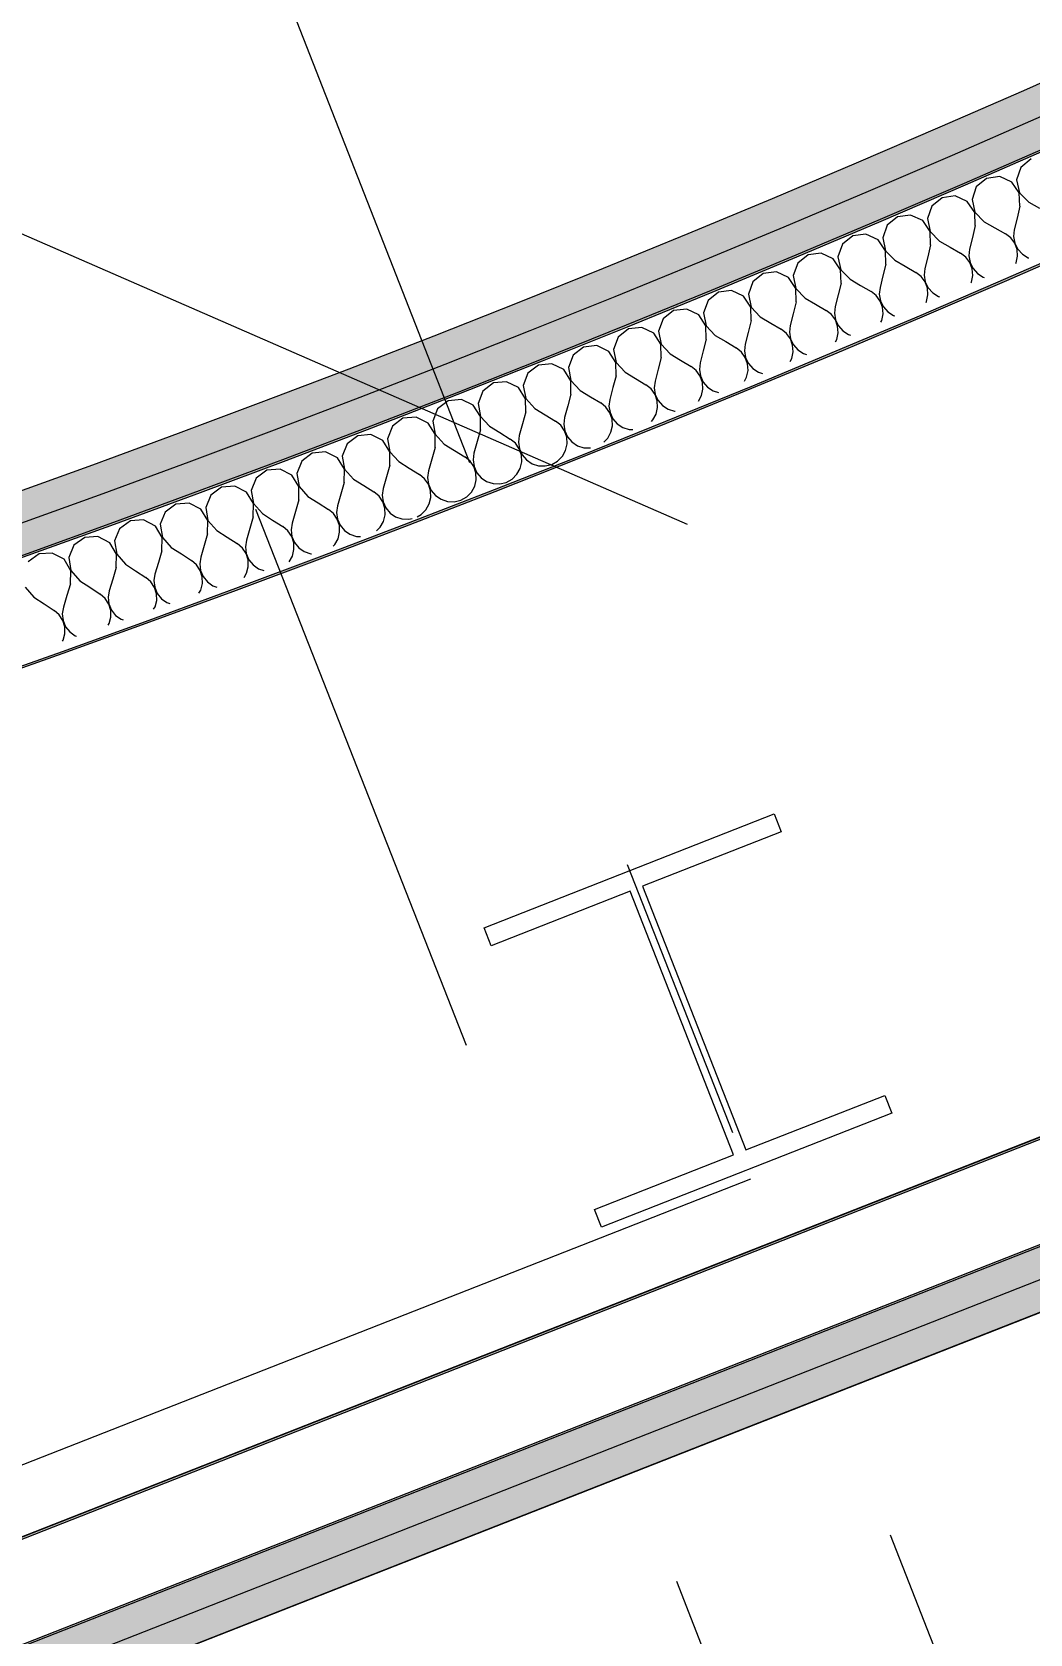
# Model space of a CAD drawing. Header units: millimetres. Extents: x -50172 to 90294, y -80883 to 956680.
# Drawn here: x -24409 to -23919, y -50962 to -50177 of the extents above; entities that cross this region are included whole.
import ezdxf
from ezdxf.enums import TextEntityAlignment as Align

# ---------------------------------------------------------------- set-up
doc = ezdxf.new("R2010")
doc.units = ezdxf.units.MM
doc.header["$MEASUREMENT"] = 0
doc.linetypes.add('Dashed', pattern=[564.444447, 282.222223, -282.222223])
doc.linetypes.add('Double Dashed', pattern=[1093.611073, 529.166651, -211.666656, 141.111112, -211.666656])
for name, color, linetype in [('A-25-M_Wall_Int', 7, 'Continuous'), ('A-95-MC_Marker_Section_P2.Marker', 7, 'Continuous'), ('COLUMN.IFC Import', 7, 'Continuous'), ('New_A-15-MG_Structural_Grid_Phase_2', 7, 'Continuous'), ('New_A-25-M_Wall_Int', 7, 'Continuous'), ('New_A-95-D_1_100', 7, 'Continuous')]:
    doc.layers.add(name, color=color, linetype=linetype)
for name, color, linetype, lineweight in [('A-25-M_Wall_Int_Pen_No__1', 7, 'Continuous', 13), ('A-25-M_Wall_Int_Pen_No__87', 8, 'Continuous', 20), ('A-95-MC_Marker_Section_P2.Marker_Pen_No__1', 7, 'Continuous', 13), ('COLUMN.IFC Import_Pen_No__2', 8, 'Continuous', 15), ('New_A-25-M_Wall_Int_Pen_No__1', 7, 'Continuous', 13), ('New_A-25-M_Wall_Int_Pen_No__150', 7, 'Continuous', 0), ('New_A-35-M_FFE_Sanitary_Pen_No__1', 7, 'Continuous', 13), ('New_A-95-D_1_100_Pen_No__1', 7, 'Continuous', 13), ('New_A-95-P_Drawing_Pen_No__191', 7, 'Continuous', 5)]:
    doc.layers.add(name, color=color, linetype=linetype, lineweight=lineweight)
for name, color, linetype, lineweight, true_color in [('A-25-M_Wall_Int_Pen_No__107', 7, 'Continuous', 15, 0xa6a6a6), ('A-25-M_Wall_Int_Pen_No__81', 7, 'Continuous', 20, 0x6a6a6a), ('New_A-15-MG_Structural_Grid_Phase_2_Pen_No__222', 7, 'Continuous', 13, 0x65af33), ('New_A-25-M_Wall_Int_Pen_No__107', 7, 'Continuous', 15, 0xa6a6a6), ('New_A-25-M_Wall_Int_Pen_No__81', 7, 'Continuous', 20, 0x6a6a6a)]:
    doc.layers.add(name, color=color, linetype=linetype, lineweight=lineweight, true_color=true_color)
doc.styles.add('GENERATED_STYLE_3', font='')
doc.styles.add('GENERATED_STYLE_4', font='')
doc.styles.get('GENERATED_STYLE_3').set_extended_font_data('Arial')
doc.styles.get('GENERATED_STYLE_4').set_extended_font_data('Swis721 BT')
doc.dimstyles.new('GENERATED_STYLE__2', dxfattribs={"dimtxt": 300, "dimasz": 95, "dimexe": 0.18, "dimexo": 0, "dimgap": 0.09, "dimtad": 1, "dimdec": 0, "dimzin": 0, "dimdsep": 46, "dimtxsty": 'GENERATED_STYLE_3', "dimblk": 'ARROWHEAD_2', "dimblk1": 'ARROWHEAD_2', "dimblk2": 'ARROWHEAD_2', "dimcen": 0.09, "dimclrd": 7, "dimclre": 7, "dimclrt": 7, "dimadec": 0, "dimazin": 0, "dimtfac": 1, "dimtdec": 4, "dimtmove": 0, "dimatfit": 3, "dimfxl": 1, "dimtolj": 1, "dimtzin": 0, "dimarcsym": 0})

# ---------------------------------------------------------------- blocks, each defined once
blk = doc.blocks.new('*X416')
at = {"layer": 'New_A-25-M_Wall_Int_Pen_No__150', "linetype": 'Continuous'}
for p, q in [((-23918.83, -50239.07), (-23923.84, -50243.21)), ((-23940.63, -50248.6), (-23945.66, -50252.72)), ((-23934.19, -50247.73), (-23940.63, -50248.6)), ((-23928.24, -50250.38), (-23934.19, -50247.73)), ((-23923.84, -50243.21), (-23925.94, -50249.37)), ((-23945.66, -50252.72), (-23947.77, -50258.88)), ((-23924.57, -50255.75), (-23928.24, -50250.38)), ((-23925.94, -50249.37), (-23924.48, -50255.71)), ((-23924.28, -50262.25), (-23924.57, -50255.75)), ((-23924.48, -50255.71), (-23919.91, -50260.34)), ((-23967.51, -50262.17), (-23969.64, -50268.32)), ((-23962.47, -50258.06), (-23967.51, -50262.17)), ((-23956.02, -50257.21), (-23962.47, -50258.06)), ((-23950.08, -50259.88), (-23956.02, -50257.21)), ((-23946.43, -50265.26), (-23950.08, -50259.88)), ((-23947.77, -50258.88), (-23946.34, -50265.22)), ((-23924.28, -50262.25), (-23925.66, -50268.05)), ((-23919.91, -50260.34), (-23914.72, -50263.26)), ((-23989.39, -50271.55), (-23991.54, -50277.69)), ((-23984.33, -50267.46), (-23989.39, -50271.55)), ((-23977.88, -50266.63), (-23984.33, -50267.46)), ((-23971.95, -50269.31), (-23977.88, -50266.63)), ((-23968.32, -50274.71), (-23971.95, -50269.31)), ((-23969.64, -50268.32), (-23968.23, -50274.67)), ((-23946.16, -50271.77), (-23947.55, -50277.56)), ((-23946.16, -50271.77), (-23946.43, -50265.26)), ((-23946.34, -50265.22), (-23941.78, -50269.87)), ((-23941.78, -50269.87), (-23936.6, -50272.81)), ((-23925.66, -50268.05), (-23927.04, -50273.84)), ((-24006.23, -50276.78), (-24011.29, -50280.86)), ((-23999.77, -50275.97), (-24006.23, -50276.78)), ((-23993.85, -50278.68), (-23999.77, -50275.97)), ((-23990.24, -50284.08), (-23993.85, -50278.68)), ((-23991.54, -50277.69), (-23990.15, -50284.05)), ((-23968.07, -50281.21), (-23968.32, -50274.71)), ((-23968.23, -50274.67), (-23963.68, -50279.33)), ((-23963.68, -50279.33), (-23958.51, -50282.29)), ((-23947.55, -50277.56), (-23948.95, -50283.35)), ((-23936.6, -50272.81), (-23931.42, -50275.75)), ((-23928.81, -50277.75), (-23931.42, -50275.75)), ((-23926.85, -50280.38), (-23928.81, -50277.75)), ((-23927.04, -50273.84), (-23927.35, -50277.12)), ((-23927.35, -50277.12), (-23926.76, -50280.35)), ((-24028.15, -50286.04), (-24033.23, -50290.1)), ((-24021.69, -50285.25), (-24028.15, -50286.04)), ((-24015.78, -50287.97), (-24021.69, -50285.25)), ((-24011.29, -50280.86), (-24013.47, -50286.99)), ((-24013.47, -50286.99), (-24012.09, -50293.35)), ((-23990.01, -50290.59), (-23990.24, -50284.08)), ((-23990.15, -50284.05), (-23985.62, -50288.72)), ((-23969.48, -50287), (-23970.9, -50292.79)), ((-23968.07, -50281.21), (-23969.48, -50287)), ((-23958.51, -50282.29), (-23953.34, -50285.24)), ((-23950.74, -50287.25), (-23953.34, -50285.24)), ((-23948.78, -50289.89), (-23950.74, -50287.25)), ((-23948.95, -50283.35), (-23949.28, -50286.62)), ((-23949.28, -50286.62), (-23948.7, -50289.85)), ((-23925.69, -50283.46), (-23926.85, -50280.38)), ((-23926.76, -50280.35), (-23925.3, -50283.29)), ((-23926.04, -50289.96), (-23925.41, -50286.73)), ((-23925.41, -50286.73), (-23925.69, -50283.46)), ((-23925.3, -50283.29), (-23923.09, -50285.72)), ((-23923.09, -50285.72), (-23920.3, -50287.46)), ((-23920.3, -50287.46), (-23919.87, -50287.58)), ((-24050.1, -50295.22), (-24055.2, -50299.27)), ((-24043.65, -50294.46), (-24050.1, -50295.22)), ((-24037.74, -50297.2), (-24043.65, -50294.46)), ((-24033.23, -50290.1), (-24035.42, -50296.23)), ((-24012.18, -50293.39), (-24015.78, -50287.97)), ((-24011.97, -50299.89), (-24012.18, -50293.39)), ((-24012.09, -50293.35), (-24007.58, -50298.04)), ((-23990.01, -50290.59), (-23991.44, -50296.37)), ((-23985.62, -50288.72), (-23980.46, -50291.69)), ((-23980.46, -50291.69), (-23975.29, -50294.67)), ((-23972.69, -50296.68), (-23975.29, -50294.67)), ((-23970.9, -50292.79), (-23971.23, -50296.06)), ((-23947.63, -50292.97), (-23948.78, -50289.89)), ((-23948.7, -50289.85), (-23947.25, -50292.8)), ((-23947.37, -50296.24), (-23947.63, -50292.97)), ((-23947.25, -50292.8), (-23945.05, -50295.24)), ((-23945.05, -50295.24), (-23942.26, -50296.99)), ((-23926.24, -50290.34), (-23926.04, -50289.96)), ((-24065.63, -50303.59), (-24072.09, -50304.34)), ((-24059.73, -50306.35), (-24065.63, -50303.59)), ((-24055.2, -50299.27), (-24057.41, -50305.39)), ((-24034.16, -50302.63), (-24037.74, -50297.2)), ((-24035.42, -50296.23), (-24034.07, -50302.59)), ((-24033.97, -50309.13), (-24034.16, -50302.63)), ((-24034.07, -50302.59), (-24029.57, -50307.29)), ((-24011.97, -50299.89), (-24013.42, -50305.67)), ((-24007.58, -50298.04), (-24002.43, -50301.03)), ((-24002.43, -50301.03), (-23997.27, -50304.02)), ((-23992.87, -50302.15), (-23993.22, -50305.42)), ((-23991.44, -50296.37), (-23992.87, -50302.15)), ((-23970.75, -50299.33), (-23972.69, -50296.68)), ((-23971.23, -50296.06), (-23970.66, -50299.29)), ((-23969.61, -50302.41), (-23970.75, -50299.33)), ((-23970.66, -50299.29), (-23969.22, -50302.25)), ((-23969.35, -50305.69), (-23969.61, -50302.41)), ((-23969.22, -50302.25), (-23967.03, -50304.69)), ((-23948.21, -50299.86), (-23948.01, -50299.47)), ((-23948.01, -50299.47), (-23947.37, -50296.24)), ((-23942.26, -50296.99), (-23941.85, -50297.1)), ((-24077.19, -50308.37), (-24079.42, -50314.48)), ((-24072.09, -50304.34), (-24077.19, -50308.37)), ((-24056.17, -50311.79), (-24059.73, -50306.35)), ((-24057.41, -50305.39), (-24056.08, -50311.76)), ((-24033.97, -50309.13), (-24035.44, -50314.91)), ((-24029.57, -50307.29), (-24024.43, -50310.3)), ((-24024.43, -50310.3), (-24019.28, -50313.3)), ((-24014.88, -50311.45), (-24015.23, -50314.72)), ((-24013.42, -50305.67), (-24014.88, -50311.45)), ((-23994.68, -50306.04), (-23997.27, -50304.02)), ((-23992.75, -50308.7), (-23994.68, -50306.04)), ((-23993.22, -50305.42), (-23992.66, -50308.66)), ((-23991.61, -50311.78), (-23992.75, -50308.7)), ((-23992.66, -50308.66), (-23991.23, -50311.62)), ((-23970.27, -50309.42), (-23970.01, -50308.91)), ((-23970.01, -50308.91), (-23969.35, -50305.69)), ((-23967.03, -50304.69), (-23964.25, -50306.44)), ((-23964.25, -50306.44), (-23963.74, -50306.59)), ((-24099.22, -50317.4), (-24101.47, -50323.5)), ((-24094.1, -50313.39), (-24099.22, -50317.4)), ((-24087.63, -50312.66), (-24094.1, -50313.39)), ((-24081.75, -50315.44), (-24087.63, -50312.66)), ((-24078.2, -50320.89), (-24081.75, -50315.44)), ((-24079.42, -50314.48), (-24078.11, -50320.85)), ((-24056, -50318.3), (-24057.48, -50324.07)), ((-24056, -50318.3), (-24056.17, -50311.79)), ((-24056.08, -50311.76), (-24051.59, -50316.47)), ((-24051.59, -50316.47), (-24046.46, -50319.5)), ((-24035.44, -50314.91), (-24036.91, -50320.68)), ((-24016.7, -50315.34), (-24019.28, -50313.3)), ((-24014.77, -50318), (-24016.7, -50315.34)), ((-24015.23, -50314.72), (-24014.68, -50317.96)), ((-24013.65, -50321.08), (-24014.77, -50318)), ((-24014.68, -50317.96), (-24013.26, -50320.92)), ((-23992.42, -50319.01), (-23992.03, -50318.28)), ((-23992.03, -50318.28), (-23991.37, -50315.06)), ((-23991.37, -50315.06), (-23991.61, -50311.78)), ((-23991.23, -50311.62), (-23989.04, -50314.07)), ((-23989.04, -50314.07), (-23986.26, -50315.83)), ((-23986.26, -50315.83), (-23985.56, -50316.04)), ((-24121.27, -50326.36), (-24123.54, -50332.46)), ((-24116.14, -50322.36), (-24121.27, -50326.36)), ((-24109.67, -50321.66), (-24116.14, -50322.36)), ((-24103.8, -50324.45), (-24109.67, -50321.66)), ((-24100.26, -50329.92), (-24103.8, -50324.45)), ((-24101.47, -50323.5), (-24100.18, -50329.88)), ((-24078.05, -50327.4), (-24078.2, -50320.89)), ((-24078.11, -50320.85), (-24073.64, -50325.58)), ((-24073.64, -50325.58), (-24068.52, -50328.62)), ((-24057.48, -50324.07), (-24058.98, -50329.84)), ((-24046.46, -50319.5), (-24041.32, -50322.52)), ((-24038.75, -50324.56), (-24041.32, -50322.52)), ((-24036.83, -50327.22), (-24038.75, -50324.56)), ((-24036.91, -50320.68), (-24037.28, -50323.95)), ((-24037.28, -50323.95), (-24036.74, -50327.19)), ((-24036.74, -50327.19), (-24035.33, -50330.15)), ((-24014.09, -50327.58), (-24013.41, -50324.36)), ((-24013.41, -50324.36), (-24013.65, -50321.08)), ((-24013.26, -50320.92), (-24011.09, -50323.38)), ((-24011.09, -50323.38), (-24008.31, -50325.15)), ((-24008.31, -50325.15), (-24007.29, -50325.46)), ((-24138.21, -50331.27), (-24143.35, -50335.25)), ((-24131.74, -50330.58), (-24138.21, -50331.27)), ((-24125.87, -50333.4), (-24131.74, -50330.58)), ((-24122.36, -50338.87), (-24125.87, -50333.4)), ((-24123.54, -50332.46), (-24122.27, -50338.84)), ((-24100.14, -50336.42), (-24100.26, -50329.92)), ((-24100.18, -50329.88), (-24095.72, -50334.62)), ((-24095.72, -50334.62), (-24090.61, -50337.68)), ((-24079.56, -50333.16), (-24081.07, -50338.93)), ((-24078.05, -50327.4), (-24079.56, -50333.16)), ((-24068.52, -50328.62), (-24063.39, -50331.66)), ((-24060.82, -50333.71), (-24063.39, -50331.66)), ((-24058.91, -50336.38), (-24060.82, -50333.71)), ((-24058.98, -50329.84), (-24059.35, -50333.1)), ((-24059.35, -50333.1), (-24058.82, -50336.35)), ((-24035.71, -50330.31), (-24036.83, -50327.22)), ((-24036.18, -50336.81), (-24035.49, -50333.59)), ((-24035.49, -50333.59), (-24035.71, -50330.31)), ((-24035.33, -50330.15), (-24033.16, -50332.62)), ((-24033.16, -50332.62), (-24030.39, -50334.4)), ((-24030.39, -50334.4), (-24028.94, -50334.84)), ((-24014.65, -50328.65), (-24014.09, -50327.58)), ((-24160.3, -50340.11), (-24165.46, -50344.07)), ((-24153.83, -50339.44), (-24160.3, -50340.11)), ((-24147.97, -50342.27), (-24153.83, -50339.44)), ((-24144.48, -50347.76), (-24147.97, -50342.27)), ((-24143.35, -50335.25), (-24145.64, -50341.34)), ((-24145.64, -50341.34), (-24144.39, -50347.73)), ((-24122.25, -50345.38), (-24122.36, -50338.87)), ((-24122.27, -50338.84), (-24117.83, -50343.6)), ((-24101.66, -50342.18), (-24103.19, -50347.94)), ((-24100.14, -50336.42), (-24101.66, -50342.18)), ((-24090.61, -50337.68), (-24085.49, -50340.73)), ((-24082.93, -50342.79), (-24085.49, -50340.73)), ((-24081.02, -50345.47), (-24082.93, -50342.79)), ((-24081.07, -50338.93), (-24081.45, -50342.19)), ((-24081.45, -50342.19), (-24080.93, -50345.43)), ((-24057.81, -50339.48), (-24058.91, -50336.38)), ((-24058.82, -50336.35), (-24057.42, -50339.32)), ((-24058.29, -50345.97), (-24057.59, -50342.76)), ((-24057.59, -50342.76), (-24057.81, -50339.48)), ((-24057.42, -50339.32), (-24055.26, -50341.79)), ((-24055.26, -50341.79), (-24052.5, -50343.58)), ((-24036.97, -50338.32), (-24036.18, -50336.81)), ((-24182.43, -50348.87), (-24187.6, -50352.82)), ((-24175.95, -50348.23), (-24182.43, -50348.87)), ((-24170.11, -50351.08), (-24175.95, -50348.23)), ((-24165.46, -50344.07), (-24167.77, -50350.15)), ((-24167.77, -50350.15), (-24166.54, -50356.54)), ((-24144.39, -50354.27), (-24144.48, -50347.76)), ((-24144.39, -50347.73), (-24139.96, -50352.5)), ((-24122.25, -50345.38), (-24123.79, -50351.14)), ((-24117.83, -50343.6), (-24112.72, -50346.67)), ((-24112.72, -50346.67), (-24107.62, -50349.74)), ((-24105.06, -50351.8), (-24107.62, -50349.74)), ((-24103.19, -50347.94), (-24103.59, -50351.21)), ((-24079.93, -50348.57), (-24081.02, -50345.47)), ((-24080.93, -50345.43), (-24079.54, -50348.41)), ((-24079.73, -50351.85), (-24079.93, -50348.57)), ((-24079.54, -50348.41), (-24077.39, -50350.89)), ((-24059.39, -50348.03), (-24058.29, -50345.97)), ((-24052.5, -50343.58), (-24050.52, -50344.19)), ((-24204.58, -50357.57), (-24209.76, -50361.5)), ((-24198.1, -50356.94), (-24204.58, -50357.57)), ((-24192.26, -50359.81), (-24198.1, -50356.94)), ((-24187.6, -50352.82), (-24189.92, -50358.9)), ((-24166.63, -50356.58), (-24170.11, -50351.08)), ((-24166.56, -50363.08), (-24166.63, -50356.58)), ((-24166.54, -50356.54), (-24162.13, -50361.33)), ((-24144.39, -50354.27), (-24145.95, -50360.02)), ((-24139.96, -50352.5), (-24134.87, -50355.59)), ((-24134.87, -50355.59), (-24129.77, -50358.67)), ((-24125.34, -50356.89), (-24125.75, -50360.15)), ((-24123.79, -50351.14), (-24125.34, -50356.89)), ((-24103.17, -50354.49), (-24105.06, -50351.8)), ((-24103.59, -50351.21), (-24103.08, -50354.45)), ((-24102.08, -50357.59), (-24103.17, -50354.49)), ((-24103.08, -50354.45), (-24101.69, -50357.43)), ((-24101.89, -50360.87), (-24102.08, -50357.59)), ((-24101.69, -50357.43), (-24099.55, -50359.92)), ((-24081.9, -50357.78), (-24080.43, -50355.06)), ((-24080.43, -50355.06), (-24079.73, -50351.85)), ((-24077.39, -50350.89), (-24074.63, -50352.69)), ((-24074.63, -50352.69), (-24072.01, -50353.5)), ((-24226.76, -50366.19), (-24231.95, -50370.11)), ((-24220.28, -50365.59), (-24226.76, -50366.19)), ((-24214.45, -50368.48), (-24220.28, -50365.59)), ((-24209.76, -50361.5), (-24212.11, -50367.57)), ((-24188.8, -50365.32), (-24192.26, -50359.81)), ((-24189.92, -50358.9), (-24188.71, -50365.29)), ((-24188.76, -50371.83), (-24188.8, -50365.32)), ((-24188.71, -50365.29), (-24184.32, -50370.09)), ((-24166.56, -50363.08), (-24168.14, -50368.83)), ((-24162.13, -50361.33), (-24157.04, -50364.43)), ((-24157.04, -50364.43), (-24151.96, -50367.53)), ((-24147.52, -50365.77), (-24147.93, -50369.03)), ((-24145.95, -50360.02), (-24147.52, -50365.77)), ((-24127.22, -50360.74), (-24129.77, -50358.67)), ((-24125.34, -50363.44), (-24127.22, -50360.74)), ((-24125.75, -50360.15), (-24125.25, -50363.4)), ((-24124.26, -50366.54), (-24125.34, -50363.44)), ((-24125.25, -50363.4), (-24123.87, -50366.38)), ((-24123.87, -50366.38), (-24121.74, -50368.88)), ((-24104.18, -50366.98), (-24102.61, -50364.08)), ((-24102.61, -50364.08), (-24101.89, -50360.87)), ((-24099.55, -50359.92), (-24096.8, -50361.73)), ((-24096.8, -50361.73), (-24093.65, -50362.71)), ((-24093.65, -50362.71), (-24093.3, -50362.72)), ((-24242.49, -50374.17), (-24248.96, -50374.75)), ((-24236.67, -50377.07), (-24242.49, -50374.17)), ((-24231.95, -50370.11), (-24234.32, -50376.17)), ((-24211.01, -50374), (-24214.45, -50368.48)), ((-24212.11, -50367.57), (-24210.92, -50373.96)), ((-24210.98, -50380.51), (-24211.01, -50374)), ((-24210.92, -50373.96), (-24206.54, -50378.78)), ((-24188.76, -50371.83), (-24190.36, -50377.57)), ((-24184.32, -50370.09), (-24179.24, -50373.21)), ((-24179.24, -50373.21), (-24174.17, -50376.33)), ((-24168.14, -50368.83), (-24169.72, -50374.57)), ((-24149.41, -50369.62), (-24151.96, -50367.53)), ((-24147.53, -50372.31), (-24149.41, -50369.62)), ((-24147.93, -50369.03), (-24147.44, -50372.28)), ((-24146.47, -50375.42), (-24147.53, -50372.31)), ((-24147.44, -50372.28), (-24146.08, -50375.27)), ((-24126.39, -50375.92), (-24124.81, -50373.03)), ((-24124.81, -50373.03), (-24124.08, -50369.82)), ((-24124.08, -50369.82), (-24124.26, -50366.54)), ((-24121.74, -50368.88), (-24118.99, -50370.69)), ((-24118.99, -50370.69), (-24115.85, -50371.69)), ((-24115.85, -50371.69), (-24114.12, -50371.74)), ((-24104.95, -50367.77), (-24104.18, -50366.98)), ((-24254.17, -50378.65), (-24256.56, -50384.7)), ((-24248.96, -50374.75), (-24254.17, -50378.65)), ((-24233.24, -50382.6), (-24236.67, -50377.07)), ((-24234.32, -50376.17), (-24233.15, -50382.57)), ((-24210.98, -50380.51), (-24212.6, -50386.24)), ((-24206.54, -50378.78), (-24201.47, -50381.91)), ((-24201.47, -50381.91), (-24196.41, -50385.05)), ((-24190.36, -50377.57), (-24191.96, -50383.31)), ((-24171.63, -50378.42), (-24174.17, -50376.33)), ((-24169.76, -50381.12), (-24171.63, -50378.42)), ((-24169.72, -50374.57), (-24170.15, -50377.83)), ((-24170.15, -50377.83), (-24169.67, -50381.08)), ((-24168.71, -50384.23), (-24169.76, -50381.12)), ((-24169.67, -50381.08), (-24168.32, -50384.08)), ((-24148.62, -50384.79), (-24147.04, -50381.91)), ((-24147.04, -50381.91), (-24146.3, -50378.7)), ((-24146.3, -50378.7), (-24146.47, -50375.42)), ((-24146.08, -50375.27), (-24143.95, -50377.77)), ((-24143.95, -50377.77), (-24141.21, -50379.59)), ((-24141.21, -50379.59), (-24138.07, -50380.6)), ((-24138.07, -50380.6), (-24134.81, -50380.7)), ((-24128.33, -50377.9), (-24126.39, -50375.92)), ((-24276.42, -50387.12), (-24278.82, -50393.16)), ((-24271.2, -50383.23), (-24276.42, -50387.12)), ((-24264.72, -50382.67), (-24271.2, -50383.23)), ((-24258.91, -50385.6), (-24264.72, -50382.67)), ((-24255.5, -50391.14), (-24258.91, -50385.6)), ((-24256.56, -50384.7), (-24255.41, -50391.1)), ((-24233.24, -50389.11), (-24234.87, -50394.84)), ((-24233.24, -50389.11), (-24233.24, -50382.6)), ((-24233.15, -50382.57), (-24228.78, -50387.4)), ((-24228.78, -50387.4), (-24223.73, -50390.55)), ((-24212.6, -50386.24), (-24214.22, -50391.98)), ((-24193.87, -50387.15), (-24196.41, -50385.05)), ((-24192.02, -50389.86), (-24193.87, -50387.15)), ((-24191.96, -50383.31), (-24192.39, -50386.57)), ((-24192.39, -50386.57), (-24191.93, -50389.82)), ((-24190.97, -50392.97), (-24192.02, -50389.86)), ((-24191.93, -50389.82), (-24190.58, -50392.82)), ((-24169.29, -50390.72), (-24168.55, -50387.51)), ((-24168.55, -50387.51), (-24168.71, -50384.23)), ((-24168.32, -50384.08), (-24166.2, -50386.59)), ((-24166.2, -50386.59), (-24163.46, -50388.42)), ((-24163.46, -50388.42), (-24160.33, -50389.43)), ((-24160.33, -50389.43), (-24157.03, -50389.55)), ((-24157.03, -50389.55), (-24153.82, -50388.77)), ((-24153.82, -50388.77), (-24150.95, -50387.14)), ((-24150.95, -50387.14), (-24148.62, -50384.79)), ((-24298.69, -50395.51), (-24301.12, -50401.55)), ((-24293.46, -50391.65), (-24298.69, -50395.51)), ((-24286.98, -50391.11), (-24293.46, -50391.65)), ((-24281.18, -50394.05), (-24286.98, -50391.11)), ((-24277.78, -50399.6), (-24281.18, -50394.05)), ((-24278.82, -50393.16), (-24277.69, -50399.57)), ((-24255.52, -50397.65), (-24257.17, -50403.37)), ((-24255.52, -50397.65), (-24255.5, -50391.14)), ((-24255.41, -50391.1), (-24251.06, -50395.95)), ((-24251.06, -50395.95), (-24246.01, -50399.12)), ((-24234.87, -50394.84), (-24236.51, -50400.57)), ((-24223.73, -50390.55), (-24218.67, -50393.7)), ((-24216.15, -50395.81), (-24218.67, -50393.7)), ((-24214.3, -50398.52), (-24216.15, -50395.81)), ((-24214.22, -50391.98), (-24214.67, -50395.23)), ((-24214.67, -50395.23), (-24214.21, -50398.49)), ((-24191.58, -50399.45), (-24190.82, -50396.25)), ((-24190.82, -50396.25), (-24190.97, -50392.97)), ((-24190.58, -50392.82), (-24188.47, -50395.33)), ((-24188.47, -50395.33), (-24185.74, -50397.17)), ((-24185.74, -50397.17), (-24182.61, -50398.2)), ((-24179.31, -50398.33), (-24176.1, -50397.56)), ((-24176.1, -50397.56), (-24173.22, -50395.94)), ((-24173.22, -50395.94), (-24170.89, -50393.6)), ((-24170.89, -50393.6), (-24169.29, -50390.72)), ((-24320.99, -50403.84), (-24323.43, -50409.87)), ((-24315.75, -50399.99), (-24320.99, -50403.84)), ((-24309.26, -50399.47), (-24315.75, -50399.99)), ((-24303.47, -50402.43), (-24309.26, -50399.47)), ((-24300.1, -50408), (-24303.47, -50402.43)), ((-24301.12, -50401.55), (-24300.01, -50407.96)), ((-24277.82, -50406.11), (-24277.78, -50399.6)), ((-24277.69, -50399.57), (-24273.36, -50404.42)), ((-24273.36, -50404.42), (-24268.33, -50407.61)), ((-24257.17, -50403.37), (-24258.82, -50409.1)), ((-24246.01, -50399.12), (-24240.97, -50402.28)), ((-24238.45, -50404.4), (-24240.97, -50402.28)), ((-24236.61, -50407.12), (-24238.45, -50404.4)), ((-24236.51, -50400.57), (-24236.97, -50403.83)), ((-24236.97, -50403.83), (-24236.52, -50407.08)), ((-24213.26, -50401.64), (-24214.3, -50398.52)), ((-24214.21, -50398.49), (-24212.87, -50401.49)), ((-24213.89, -50408.12), (-24213.12, -50404.92)), ((-24213.12, -50404.92), (-24213.26, -50401.64)), ((-24212.87, -50401.49), (-24210.77, -50404.01)), ((-24210.77, -50404.01), (-24208.05, -50405.86)), ((-24198.41, -50406.27), (-24195.52, -50404.66)), ((-24195.52, -50404.66), (-24193.18, -50402.33)), ((-24193.18, -50402.33), (-24191.58, -50399.45)), ((-24182.61, -50398.2), (-24179.31, -50398.33)), ((-24343.32, -50412.1), (-24345.78, -50418.12)), ((-24338.06, -50408.26), (-24343.32, -50412.1)), ((-24331.58, -50407.76), (-24338.06, -50408.26)), ((-24325.79, -50410.74), (-24331.58, -50407.76)), ((-24322.44, -50416.32), (-24325.79, -50410.74)), ((-24323.43, -50409.87), (-24322.35, -50416.28)), ((-24300.16, -50414.5), (-24300.1, -50408)), ((-24300.01, -50407.96), (-24295.69, -50412.83)), ((-24295.69, -50412.83), (-24290.66, -50416.03)), ((-24279.49, -50411.83), (-24281.16, -50417.55)), ((-24277.82, -50406.11), (-24279.49, -50411.83)), ((-24268.33, -50407.61), (-24263.29, -50410.79)), ((-24260.78, -50412.91), (-24263.29, -50410.79)), ((-24258.94, -50415.64), (-24260.78, -50412.91)), ((-24258.82, -50409.1), (-24259.29, -50412.35)), ((-24259.29, -50412.35), (-24258.85, -50415.6)), ((-24235.58, -50410.24), (-24236.61, -50407.12)), ((-24236.52, -50407.08), (-24235.19, -50410.09)), ((-24236.23, -50416.72), (-24235.45, -50413.52)), ((-24235.45, -50413.52), (-24235.58, -50410.24)), ((-24235.19, -50410.09), (-24233.09, -50412.61)), ((-24233.09, -50412.61), (-24230.38, -50414.47)), ((-24219.87, -50414.44), (-24217.85, -50413.32)), ((-24217.85, -50413.32), (-24215.51, -50410.99)), ((-24215.51, -50410.99), (-24213.89, -50408.12)), ((-24208.05, -50405.86), (-24204.92, -50406.89)), ((-24204.92, -50406.89), (-24201.62, -50407.03)), ((-24201.62, -50407.03), (-24198.41, -50406.27)), ((-24365.67, -50420.28), (-24368.15, -50426.3)), ((-24360.4, -50416.47), (-24365.67, -50420.28)), ((-24353.91, -50415.99), (-24360.4, -50416.47)), ((-24348.14, -50418.98), (-24353.91, -50415.99)), ((-24344.8, -50424.57), (-24348.14, -50418.98)), ((-24345.78, -50418.12), (-24344.71, -50424.54)), ((-24322.52, -50422.83), (-24322.44, -50416.32)), ((-24322.35, -50416.28), (-24318.04, -50421.17)), ((-24318.04, -50421.17), (-24313.03, -50424.38)), ((-24301.84, -50420.22), (-24303.53, -50425.93)), ((-24300.16, -50414.5), (-24301.84, -50420.22)), ((-24290.66, -50416.03), (-24285.64, -50419.23)), ((-24283.13, -50421.36), (-24285.64, -50419.23)), ((-24281.31, -50424.09), (-24283.13, -50421.36)), ((-24281.16, -50417.55), (-24281.64, -50420.8)), ((-24281.64, -50420.8), (-24281.22, -50424.06)), ((-24257.93, -50418.76), (-24258.94, -50415.64)), ((-24258.85, -50415.6), (-24257.54, -50418.61)), ((-24257.81, -50422.05), (-24257.93, -50418.76)), ((-24257.54, -50418.61), (-24255.45, -50421.15)), ((-24255.45, -50421.15), (-24252.74, -50423.02)), ((-24239.69, -50421.39), (-24237.86, -50419.58)), ((-24237.86, -50419.58), (-24236.23, -50416.72)), ((-24230.38, -50414.47), (-24227.25, -50415.52)), ((-24227.25, -50415.52), (-24223.96, -50415.67)), ((-24223.96, -50415.67), (-24222.24, -50415.27)), ((-24388.05, -50428.39), (-24390.55, -50434.4)), ((-24382.77, -50424.6), (-24388.05, -50428.39)), ((-24376.28, -50424.14), (-24382.77, -50424.6)), ((-24370.51, -50427.15), (-24376.28, -50424.14)), ((-24367.19, -50432.75), (-24370.51, -50427.15)), ((-24368.15, -50426.3), (-24367.1, -50432.72)), ((-24344.9, -50431.08), (-24344.8, -50424.57)), ((-24344.71, -50424.54), (-24340.42, -50429.43)), ((-24324.22, -50428.53), (-24325.93, -50434.24)), ((-24322.52, -50422.83), (-24324.22, -50428.53)), ((-24313.03, -50424.38), (-24308.01, -50427.6)), ((-24305.51, -50429.74), (-24308.01, -50427.6)), ((-24303.53, -50425.93), (-24304.02, -50429.18)), ((-24304.02, -50429.18), (-24303.61, -50432.44)), ((-24280.3, -50427.22), (-24281.31, -50424.09)), ((-24281.22, -50424.06), (-24279.91, -50427.07)), ((-24280.19, -50430.5), (-24280.3, -50427.22)), ((-24279.91, -50427.07), (-24277.83, -50429.61)), ((-24261.02, -50428.88), (-24260.23, -50428.1)), ((-24260.23, -50428.1), (-24258.6, -50425.24)), ((-24258.6, -50425.24), (-24257.81, -50422.05)), ((-24252.74, -50423.02), (-24249.62, -50424.07)), ((-24249.62, -50424.07), (-24247.6, -50424.17)), ((-24405.16, -50432.66), (-24410.45, -50436.44)), ((-24398.67, -50432.22), (-24405.16, -50432.66)), ((-24392.91, -50435.25), (-24398.67, -50432.22)), ((-24389.61, -50440.86), (-24392.91, -50435.25)), ((-24390.55, -50434.4), (-24389.52, -50440.83)), ((-24367.31, -50439.26), (-24367.19, -50432.75)), ((-24367.1, -50432.72), (-24362.83, -50437.63)), ((-24346.62, -50436.78), (-24348.35, -50442.48)), ((-24344.9, -50431.08), (-24346.62, -50436.78)), ((-24340.42, -50429.43), (-24335.42, -50432.67)), ((-24335.42, -50432.67), (-24330.41, -50435.9)), ((-24327.92, -50438.04), (-24330.41, -50435.9)), ((-24325.93, -50434.24), (-24326.43, -50437.49)), ((-24303.7, -50432.47), (-24305.51, -50429.74)), ((-24302.7, -50435.6), (-24303.7, -50432.47)), ((-24303.61, -50432.44), (-24302.31, -50435.46)), ((-24302.6, -50438.89), (-24302.7, -50435.6)), ((-24302.31, -50435.46), (-24300.24, -50438.01)), ((-24282.57, -50436.44), (-24280.99, -50433.69)), ((-24280.99, -50433.69), (-24280.19, -50430.5)), ((-24277.83, -50429.61), (-24275.12, -50431.49)), ((-24275.12, -50431.49), (-24272.01, -50432.55)), ((-24272.01, -50432.55), (-24271.56, -50432.58)), ((-24389.75, -50447.37), (-24389.61, -50440.86)), ((-24389.52, -50440.83), (-24385.26, -50445.75)), ((-24369.05, -50444.95), (-24370.8, -50450.65)), ((-24367.31, -50439.26), (-24369.05, -50444.95)), ((-24362.83, -50437.63), (-24357.84, -50440.88)), ((-24357.84, -50440.88), (-24352.84, -50444.12)), ((-24350.36, -50446.27), (-24352.84, -50444.12)), ((-24348.35, -50442.48), (-24348.86, -50445.73)), ((-24326.11, -50440.78), (-24327.92, -50438.04)), ((-24326.43, -50437.49), (-24326.02, -50440.75)), ((-24325.13, -50443.92), (-24326.11, -50440.78)), ((-24326.02, -50440.75), (-24324.74, -50443.77)), ((-24325.04, -50447.2), (-24325.13, -50443.92)), ((-24324.74, -50443.77), (-24322.67, -50446.33)), ((-24304.63, -50444.18), (-24303.41, -50442.08)), ((-24303.41, -50442.08), (-24302.6, -50438.89)), ((-24300.24, -50438.01), (-24297.54, -50439.89)), ((-24297.54, -50439.89), (-24294.95, -50440.78)), ((-24411.96, -50448.86), (-24407.72, -50453.8)), ((-24389.75, -50447.37), (-24391.51, -50453.06)), ((-24385.26, -50445.75), (-24380.28, -50449.01)), ((-24380.28, -50449.01), (-24375.29, -50452.28)), ((-24372.82, -50454.44), (-24375.29, -50452.28)), ((-24370.8, -50450.65), (-24371.32, -50453.9)), ((-24348.56, -50449.02), (-24350.36, -50446.27)), ((-24348.86, -50445.73), (-24348.47, -50448.99)), ((-24347.58, -50452.16), (-24348.56, -50449.02)), ((-24348.47, -50448.99), (-24347.19, -50452.02)), ((-24347.5, -50455.45), (-24347.58, -50452.16)), ((-24347.19, -50452.02), (-24345.13, -50454.58)), ((-24326.77, -50451.95), (-24325.86, -50450.39)), ((-24325.86, -50450.39), (-24325.04, -50447.2)), ((-24322.67, -50446.33), (-24319.98, -50448.22)), ((-24319.98, -50448.22), (-24318.05, -50448.89)), ((-24407.72, -50453.8), (-24402.75, -50457.08)), ((-24402.75, -50457.08), (-24397.77, -50460.36)), ((-24395.3, -50462.53), (-24397.77, -50460.36)), ((-24393.27, -50458.75), (-24393.81, -50461.99)), ((-24391.51, -50453.06), (-24393.27, -50458.75)), ((-24371.03, -50457.19), (-24372.82, -50454.44)), ((-24371.32, -50453.9), (-24370.93, -50457.16)), ((-24370.06, -50460.33), (-24371.03, -50457.19)), ((-24370.93, -50457.16), (-24369.67, -50460.19)), ((-24369.99, -50463.62), (-24370.06, -50460.33)), ((-24369.67, -50460.19), (-24367.62, -50462.76)), ((-24348.99, -50459.75), (-24348.33, -50458.63)), ((-24348.33, -50458.63), (-24347.5, -50455.45)), ((-24345.13, -50454.58), (-24342.45, -50456.48)), ((-24342.45, -50456.48), (-24341.06, -50456.97)), ((-24393.52, -50465.29), (-24395.3, -50462.53)), ((-24393.81, -50461.99), (-24393.43, -50465.26)), ((-24392.56, -50468.43), (-24393.52, -50465.29)), ((-24393.43, -50465.26), (-24392.17, -50468.29)), ((-24392.51, -50471.72), (-24392.56, -50468.43)), ((-24392.17, -50468.29), (-24390.13, -50470.87)), ((-24371.29, -50467.58), (-24370.83, -50466.8)), ((-24370.83, -50466.8), (-24369.99, -50463.62)), ((-24367.62, -50462.76), (-24364.94, -50464.67)), ((-24364.94, -50464.67), (-24363.97, -50465.01)), ((-24393.68, -50475.44), (-24393.36, -50474.9)), ((-24393.36, -50474.9), (-24392.51, -50471.72)), ((-24390.13, -50470.87), (-24387.46, -50472.78)), ((-24387.46, -50472.78), (-24386.8, -50473.02))]:
    blk.add_line(p, q, dxfattribs=at)
blk = doc.blocks.new('Wall_96_1', base_point=(-29918.46, -50217.22))
at = {"layer": 'New_A-25-M_Wall_Int_Pen_No__107', "linetype": 'Continuous'}
for points in [[(-20081.52, -46377.18, -0.413614), (-29924.46, -50230.97), (-29930.45, -50244.72, 0.413614), (-20067.79, -46383.21)], [(-20095.26, -46371.16, -0.413614), (-29918.46, -50217.22), (-29924.46, -50230.97, 0.413614), (-20081.52, -46377.18)]]:
    blk.add_hatch(color=256, dxfattribs=at).paths.add_polyline_path(points)
at = {"layer": 'New_A-25-M_Wall_Int_Pen_No__81', "linetype": 'Continuous', "lineweight": 0, "true_color": 0x353535}
for points in [[(-20067.79, -46383.21, -0.413614), (-29930.45, -50244.72), (-29930.85, -50245.64, 0.413614), (-20066.87, -46383.61)], [(-20021.08, -46403.69, -0.413614), (-29950.84, -50291.47), (-29951.24, -50292.39, 0.413614), (-20020.16, -46404.09)]]:
    blk.add_hatch(color=250, dxfattribs=at).paths.add_polyline_path(points)
at = {"layer": 'New_A-25-M_Wall_Int_Pen_No__1', "linetype": 'Continuous'}
for radius in [7482.12, 7467.12, 7498.12, 7497.12, 7549.12, 7548.12]:
    blk.add_arc((-26933.84, -43372.52), radius, 246.440445, 336.323082, dxfattribs=at)
at = {"layer": 'New_A-25-M_Wall_Int', "color": 250, "lineweight": 50, "true_color": 0x2a2a2a}
blk.add_blockref('*X416', (0, 0), dxfattribs=at)
blk = doc.blocks.new('Wall_243_1', base_point=(-25694.44, -51503.2))
at = {"layer": 'A-25-M_Wall_Int_Pen_No__87', "linetype": 'Continuous', "flags": 128}
for points in [[(-22379.61, -50115.48), (-25703.73, -51420.89)], [(-25694.44, -51503.2), (-22479.49, -50240.65)]]:
    blk.add_lwpolyline(points, dxfattribs=at)
blk = doc.blocks.new('Wall_400_1', base_point=(-25694.44, -51503.2))
at = {"layer": 'A-25-M_Wall_Int_Pen_No__107', "linetype": 'Continuous'}
for points in [[(-25699.93, -51489.23), (-22340.05, -50170.12), (-22349.27, -50157.62), (-25705.41, -51475.27)], [(-25694.44, -51503.2), (-22330.83, -50182.61), (-22340.05, -50170.12), (-25699.93, -51489.23)]]:
    blk.add_hatch(color=256, dxfattribs=at).paths.add_polyline_path(points)
at = {"layer": 'A-25-M_Wall_Int_Pen_No__81', "linetype": 'Continuous', "lineweight": 0, "true_color": 0x353535}
for points in [[(-25723.31, -51429.66), (-22379.39, -50116.81), (-22380, -50115.98), (-25723.68, -51428.73)], [(-25705.41, -51475.27), (-22349.27, -50157.62), (-22349.88, -50156.79), (-25705.77, -51474.34)]]:
    blk.add_hatch(color=250, dxfattribs=at).paths.add_polyline_path(points)
at = {"layer": 'A-25-M_Wall_Int_Pen_No__1', "linetype": 'Continuous'}
for p, q in [((-25723.31, -51429.66), (-22379.39, -50116.81)), ((-25705.77, -51474.34), (-22349.88, -50156.79)), ((-25705.41, -51475.27), (-22349.27, -50157.62)), ((-25699.93, -51489.23), (-22340.05, -50170.12))]:
    blk.add_line(p, q, dxfattribs=at)
at = {"layer": 'A-25-M_Wall_Int_Pen_No__1', "linetype": 'Continuous', "flags": 128}
for points in [[(-22380, -50115.98), (-25703.73, -51420.9)], [(-25694.44, -51503.2), (-22330.83, -50182.61)]]:
    blk.add_lwpolyline(points, dxfattribs=at)
blk = doc.blocks.new('Standard grid marker_6')
at = {"layer": 'New_A-15-MG_Structural_Grid_Phase_2_Pen_No__222', "linetype": 'Double Dashed'}
blk.add_line((20648.91, 0), (21354, 0), dxfattribs=at)
at = {"layer": 'New_A-15-MG_Structural_Grid_Phase_2_Pen_No__222', "style": 'GENERATED_STYLE_4'}
blk.add_attdef('AC_MarkerText_1', text='', height=350, rotation=360, dxfattribs=at).set_placement((-500, 34.1), align=Align.MIDDLE_CENTER)
blk = doc.blocks.new('Standard grid marker_12')
at = {"layer": 'New_A-15-MG_Structural_Grid_Phase_2_Pen_No__222', "linetype": 'Double Dashed'}
blk.add_line((19514.78, -0.2), (22105.4, -0.2), dxfattribs=at)
at = {"layer": 'New_A-15-MG_Structural_Grid_Phase_2_Pen_No__222', "style": 'GENERATED_STYLE_4'}
for tag, p in [('AC_MarkerText_1_0', (-500, 43.19)), ('AC_MarkerText_1_1', (22605.4, 43.19))]:
    blk.add_attdef(tag, text='', height=350, rotation=225.01587, dxfattribs=at).set_placement(p, align=Align.MIDDLE_CENTER)
blk = doc.blocks.new('Column 157')
at = {"layer": 'COLUMN.IFC Import_Pen_No__2', "linetype": 'Continuous'}
for p, q in [((-76.45, 78.8), (76.45, 78.8)), ((-76.45, 69.4), (-76.45, 78.8)), ((76.45, 78.8), (76.45, 69.4)), ((-3.25, 69.4), (-76.45, 69.4)), ((-3.25, -69.4), (-3.25, 69.4)), ((3.25, 69.4), (3.25, -69.4)), ((76.45, 69.4), (3.25, 69.4)), ((-76.45, -69.4), (-3.25, -69.4)), ((-76.45, -78.8), (-76.45, -69.4)), ((3.25, -69.4), (76.45, -69.4)), ((76.45, -69.4), (76.45, -78.8)), ((76.45, -78.8), (-76.45, -78.8))]:
    blk.add_line(p, q, dxfattribs=at)
blk = doc.blocks.new('*D1317')
at = {"layer": 'New_A-95-D_1_100_Pen_No__1', "linetype": 'Continuous'}
for p, q in [((-24618.48, -50959.48), (-24056.23, -50738.86)), ((-24553.54, -50868.33), (-24531.21, -50925.23)), ((-24459.85, -50936), (-24602.57, -50914.47)), ((-24531.21, -50925.23), (-17538.19, -68746.86)), ((-17625.46, -68781.11), (-17063.21, -68560.49)), ((-17609.55, -68736.1), (-17466.82, -68757.62)), ((-17538.19, -68746.86), (-17515.86, -68803.76))]:
    blk.add_line(p, q, dxfattribs=at)
at = {"layer": 'New_A-95-D_1_100_Pen_No__1', "insert": (-21208.68, -59228.41), "char_height": 300, "attachment_point": 7, "rotation": 291.42454, "style": 'GENERATED_STYLE_3'}
blk.add_mtext('\\A1;{\\fArial|b0|i0|c0|p34;19,145}', dxfattribs=at)
blk = doc.blocks.new('ARROWHEAD_2')
at = {"color": 0, "linetype": 'Continuous', "lineweight": 0}
for p, q in [((-0.3781, -0.655), (0.3781, 0.655)), ((0, 0), (-1, 0))]:
    blk.add_line(p, q, dxfattribs=at)
blk = doc.blocks.new('Cutting Plane_1_1', base_point=(-16057.68, -71396.2))
at = {"layer": 'A-95-MC_Marker_Section_P2.Marker_Pen_No__1', "linetype": 'Dashed'}
blk.add_line((-16149.06, -71163.5), (-24894.56, -48893.88), dxfattribs=at)

msp = doc.modelspace()

# ---------------------------------------------------------------- linework, layer by layer
at = {"layer": 'New_A-35-M_FFE_Sanitary_Pen_No__1', "linetype": 'Dashed'}
msp.add_arc((-26783.55, -43782.02), 6769.91, 246.440412, 336.440412, dxfattribs=at)
at = {"layer": 'New_A-95-P_Drawing_Pen_No__191', "linetype": 'Dashed'}
msp.add_arc((-26775.42, -43793.33), 6450.18, 246.159671, 336.503685, dxfattribs=at)

# ---------------------------------------------------------------- block references
at = {"layer": 'A-25-M_Wall_Int', "color": 250, "lineweight": 50, "true_color": 0x2a2a2a}
for name in ['Wall_400_1', 'Wall_243_1']:
    msp.add_blockref(name, (-25694.44, -51503.2), dxfattribs=at)
at = {"layer": 'A-95-MC_Marker_Section_P2.Marker'}
msp.add_blockref('Cutting Plane_1_1', (-16057.68, -71396.2), dxfattribs=at)
at = {"layer": 'COLUMN.IFC Import', "linetype": 'Continuous', "zscale": 1000, "rotation": 21.42441158085341}
msp.add_blockref('Column 157', (-24087.07, -50661.32), dxfattribs=at)
at = {"layer": 'New_A-15-MG_Structural_Grid_Phase_2', "color": 8, "linetype": 'Continuous', "lineweight": 15, "zscale": 1000}
for name, p, rotation in [('Standard grid marker_6', (-43500.19, -41953.14), 336.440411583993), ('Standard grid marker_12', (-16266.89, -70590.44), 111.4245376389394)]:
    msp.add_blockref(name, p, dxfattribs=dict(at, rotation=rotation))
at = {"layer": 'New_A-25-M_Wall_Int', "color": 250, "lineweight": 50, "true_color": 0x2a2a2a}
msp.add_blockref('Wall_96_1', (-29918.46, -50217.22), dxfattribs=at)

# ---------------------------------------------------------------- dimensions: what is measured, and where the dimension line sits
at = {"layer": 'New_A-95-D_1_100', "linetype": 'Continuous'}
dim = msp.add_linear_dim(base=(-17538.19, -68746.86), p1=(-24056.23, -50738.86), p2=(-17063.21, -68560.49), angle=291.42454, dimstyle='GENERATED_STYLE__2', dxfattribs=at)
dim.commit()
dim.dimension.update_dxf_attribs({"geometry": '*D1317', "text_midpoint": (-20832.5, -59776.45), "dimtype": 160, "text_rotation": 291.42454})

doc.saveas('drawing.dxf')
